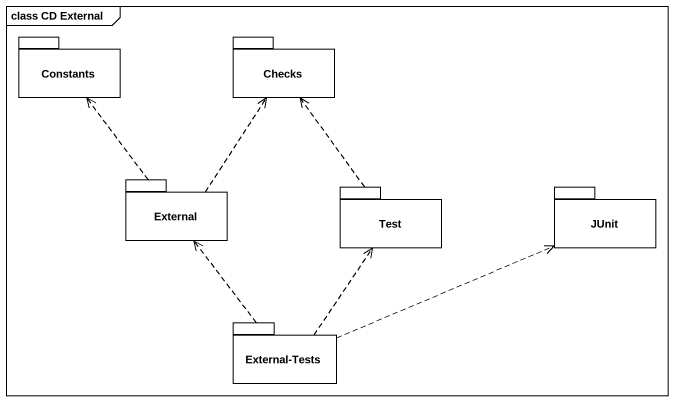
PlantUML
@startuml
mainframe class CD External
package Constants {
}
package Checks {
}
package External {
}
package Test {
}
package JUnit {
}
package "External-Tests" as External_Tests {
}
External .up.> Constants
External .up.> Checks
Test .up.> Checks
External_Tests .up.> External
External_Tests .up.> Test
External_Tests .right.> JUnit
@enduml
